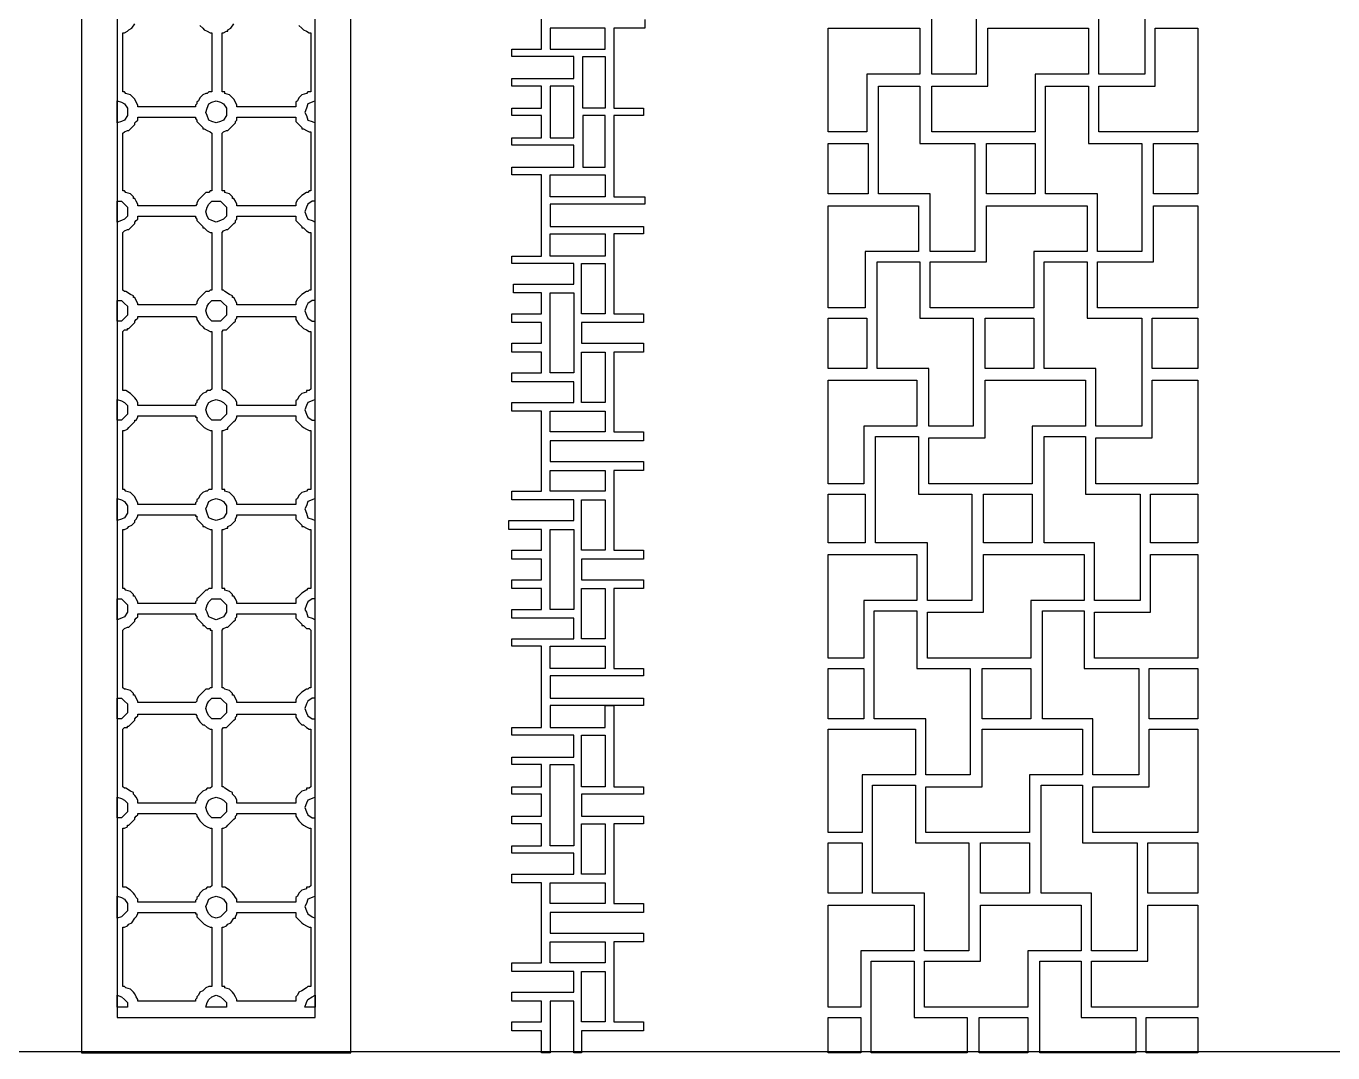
# Model space of a CAD drawing. Extents: x -66030 to 95157, y -13132 to 45879.
# Drawn here: x -1468 to 1984, y 31865 to 34578 of the extents above; entities that cross this region are included whole.
import ezdxf

# ---------------------------------------------------------------- set-up
doc = ezdxf.new("R2010")
doc.units = 0
doc.header["$LTSCALE"] = 100
doc.header["$MEASUREMENT"] = 0
doc.layers.add('3', color=11, linetype='CONTINUOUS')

msp = doc.modelspace()

# ---------------------------------------------------------------- linework, layer by layer
at = {"layer": '3', "color": 2}
msp.add_line((-66009.4, 31868.9), (90873, 31868.9), dxfattribs=at)
at = {"layer": '3'}
for points in [[(-1321.7, 31865), (-610.9, 31865), (-610.9, 36837.3), (-1321.7, 36837.3), (-1321.7, 31865)], [(-1228, 31958.8), (-704.6, 31958.8), (-704.6, 36743.6), (-1228, 36743.6), (-1228, 31958.8)], [(1041.4, 34732), (1041.4, 34450.8), (924.2, 34450.8), (924.2, 34599.2), (787.5, 34599.2), (787.5, 34884.3), (900.8, 34884.3), (900.8, 34732), (1041.4, 34732)], [(1486.6, 34732), (1486.6, 34450.8), (1365.6, 34450.8), (1365.6, 34599.2), (1228.9, 34599.2), (1228.9, 34884.3), (1342.1, 34884.3), (1342.1, 34732), (1486.6, 34732)], [(-83.5, 34571.9), (-83.5, 34517.2), (61, 34517.2), (61, 34571.9), (-83.5, 34571.9)], [(650.8, 34571.9), (892.9, 34571.9), (892.9, 34450.8), (752.3, 34450.8), (752.3, 34298.4), (650.8, 34298.4), (650.8, 34571.9)], [(1072.6, 34571.9), (1338.2, 34571.9), (1338.2, 34450.8), (1197.6, 34450.8), (1197.6, 34298.4), (924.2, 34298.4), (924.2, 34419.5), (1072.6, 34419.5), (1072.6, 34571.9)], [(1627.3, 34298.4), (1365.6, 34298.4), (1365.6, 34419.5), (1514, 34419.5), (1514, 34571.9), (1627.3, 34571.9), (1627.3, 34298.4)], [(61, 34360.9), (2.4, 34360.9), (2.4, 34497.6), (61, 34497.6), (61, 34360.9)], [(-21.1, 34282.8), (-21.1, 34419.5), (-83.5, 34419.5), (-83.5, 34282.8), (-21.1, 34282.8)], [(1037.5, 34267.2), (1037.5, 33982.1), (920.3, 33982.1), (920.3, 34134.4), (783.6, 34134.4), (783.6, 34419.5), (892.9, 34419.5), (892.9, 34267.2), (1037.5, 34267.2)], [(1478.8, 34267.2), (1478.8, 33982.1), (1361.7, 33982.1), (1361.7, 34134.4), (1224.9, 34134.4), (1224.9, 34419.5), (1338.2, 34419.5), (1338.2, 34267.2), (1478.8, 34267.2)], [(2.4, 34341.4), (2.4, 34275), (2.4, 34204.7), (61, 34204.7), (61, 34341.4), (2.4, 34341.4)], [(650.8, 34267.2), (756.2, 34267.2), (756.2, 34134.4), (650.8, 34134.4), (650.8, 34267.2)], [(1068.7, 34134.4), (1068.7, 34267.2), (1197.6, 34267.2), (1197.6, 34134.4), (1068.7, 34134.4)], [(1627.3, 34134.4), (1510.1, 34134.4), (1510.1, 34267.2), (1627.3, 34267.2), (1627.3, 34134.4)], [(-83.5, 34126.6), (-83.5, 34185.2), (61, 34185.2), (61, 34126.6), (-83.5, 34126.6)], [(650.8, 34103.1), (889, 34103.1), (889, 33982.1), (748.4, 33982.1), (748.4, 33833.6), (650.8, 33833.6), (650.8, 34103.1)], [(1068.7, 34103.1), (1334.3, 34103.1), (1334.3, 33982.1), (1193.7, 33982.1), (1193.7, 33833.6), (920.3, 33833.6), (920.3, 33954.7), (1068.7, 33954.7), (1068.7, 34103.1)], [(1627.3, 33833.6), (1361.7, 33833.6), (1361.7, 33954.7), (1510.1, 33954.7), (1510.1, 34103.1), (1627.3, 34103.1), (1627.3, 33833.6)], [(-83.5, 34028.9), (61, 34028.9), (61, 33970.3), (-83.5, 33970.3), (-83.5, 34028.9)], [(61, 33818), (-1.5, 33818), (-1.5, 33950.8), (61, 33950.8), (61, 33818)], [(1033.6, 33806.3), (1033.6, 33521.2), (916.4, 33521.2), (916.4, 33673.5), (779.7, 33673.5), (779.7, 33954.7), (892.9, 33954.7), (892.9, 33806.3), (1033.6, 33806.3)], [(1478.8, 33806.3), (1478.8, 33521.2), (1357.8, 33521.2), (1357.8, 33673.5), (1221, 33673.5), (1221, 33954.7), (1334.3, 33954.7), (1334.3, 33806.3), (1478.8, 33806.3)], [(-21.1, 33872.7), (-21.1, 33661.8), (-83.5, 33661.8), (-83.5, 33872.7), (-21.1, 33872.7)], [(650.8, 33806.3), (752.3, 33806.3), (752.3, 33673.5), (650.8, 33673.5), (650.8, 33806.3)], [(1064.8, 33673.5), (1064.8, 33806.3), (1193.7, 33806.3), (1193.7, 33673.5), (1064.8, 33673.5)], [(1627.3, 33673.5), (1506.2, 33673.5), (1506.2, 33806.3), (1627.3, 33806.3), (1627.3, 33673.5)], [(-1.5, 33716.5), (61, 33716.5), (61, 33583.6), (-1.5, 33583.6), (-1.5, 33716.5)], [(650.8, 33642.2), (885.1, 33642.2), (885.1, 33521.2), (744.5, 33521.2), (744.5, 33368.8), (650.8, 33368.8), (650.8, 33642.2)], [(1064.8, 33642.2), (1330.4, 33642.2), (1330.4, 33521.2), (1189.8, 33521.2), (1189.8, 33368.8), (916.4, 33368.8), (916.4, 33489.9), (1064.8, 33489.9), (1064.8, 33642.2)], [(1627.3, 33368.8), (1357.8, 33368.8), (1357.8, 33489.9), (1506.2, 33489.9), (1506.2, 33642.2), (1627.3, 33642.2), (1627.3, 33368.8)], [(61, 33505.5), (-83.5, 33505.5), (-83.5, 33560.2), (61, 33560.2), (61, 33505.5)], [(1029.7, 33341.5), (1029.7, 33060.2), (912.5, 33060.2), (912.5, 33212.6), (775.8, 33212.6), (775.8, 33493.8), (889, 33493.8), (889, 33341.5), (1029.7, 33341.5)], [(1474.9, 33341.5), (1474.9, 33060.2), (1353.8, 33060.2), (1353.8, 33212.6), (1221, 33212.6), (1221, 33493.8), (1330.4, 33493.8), (1330.4, 33341.5), (1474.9, 33341.5)], [(61, 33404), (61, 33349.3), (-83.5, 33349.3), (-83.5, 33404), (61, 33404)], [(61, 33193.1), (-1.5, 33193.1), (-1.5, 33325.9), (61, 33325.9), (61, 33193.1)], [(650.8, 33341.5), (748.4, 33341.5), (748.4, 33212.6), (650.8, 33212.6), (650.8, 33341.5)], [(1060.9, 33212.6), (1060.9, 33341.5), (1189.8, 33341.5), (1189.8, 33212.6), (1060.9, 33212.6)], [(1627.3, 33212.6), (1502.3, 33212.6), (1502.3, 33341.5), (1627.3, 33341.5), (1627.3, 33212.6)], [(-21.1, 33247.7), (-21.1, 33036.8), (-83.5, 33036.8), (-83.5, 33247.7), (-21.1, 33247.7)], [(650.8, 33181.3), (885.1, 33181.3), (885.1, 33060.2), (744.5, 33060.2), (744.5, 32907.9), (650.8, 32907.9), (650.8, 33181.3)], [(1060.9, 33181.3), (1326.5, 33181.3), (1326.5, 33060.2), (1185.9, 33060.2), (1185.9, 32907.9), (912.5, 32907.9), (912.5, 33029), (1060.9, 33029), (1060.9, 33181.3)], [(1627.3, 32907.9), (1353.8, 32907.9), (1353.8, 33029), (1502.3, 33029), (1502.3, 33181.3), (1627.3, 33181.3), (1627.3, 32907.9)], [(61, 33091.5), (61, 32958.7), (-1.5, 32958.7), (-1.5, 33091.5), (61, 33091.5)], [(1025.7, 32880.6), (1025.7, 32599.3), (908.6, 32599.3), (908.6, 32747.8), (771.9, 32747.8), (771.9, 33032.9), (885.1, 33032.9), (885.1, 32880.6), (1025.7, 32880.6)], [(1471, 32880.6), (1471, 32599.3), (1349.9, 32599.3), (1349.9, 32747.8), (1217.1, 32747.8), (1217.1, 33032.9), (1326.5, 33032.9), (1326.5, 32880.6), (1471, 32880.6)], [(61, 32880.6), (-83.5, 32880.6), (-83.5, 32939.2), (61, 32939.2), (61, 32880.6)], [(650.8, 32880.6), (744.5, 32880.6), (744.5, 32747.8), (650.8, 32747.8), (650.8, 32880.6)], [(1057, 32747.8), (1057, 32880.6), (1185.9, 32880.6), (1185.9, 32747.8), (1057, 32747.8)], [(1627.3, 32747.8), (1498.4, 32747.8), (1498.4, 32880.6), (1627.3, 32880.6), (1627.3, 32747.8)], [(-1.5, 32568.1), (-1.5, 32704.8), (61, 32704.8), (61, 32568.1), (-1.5, 32568.1)], [(650.8, 32720.4), (881.2, 32720.4), (881.2, 32599.3), (740.6, 32599.3), (740.6, 32447), (650.8, 32447), (650.8, 32720.4)], [(1057, 32720.4), (1322.6, 32720.4), (1322.6, 32599.3), (1182, 32599.3), (1182, 32447), (908.6, 32447), (908.6, 32568.1), (1057, 32568.1), (1057, 32720.4)], [(1627.3, 32447), (1349.9, 32447), (1349.9, 32568.1), (1498.4, 32568.1), (1498.4, 32720.4), (1627.3, 32720.4), (1627.3, 32447)], [(-21.1, 32626.7), (-21.1, 32411.9), (-83.5, 32411.9), (-83.5, 32626.7), (-21.1, 32626.7)], [(1021.8, 32419.7), (1021.8, 32134.5), (904.7, 32134.5), (904.7, 32286.9), (768, 32286.9), (768, 32572), (881.2, 32572), (881.2, 32419.7), (1021.8, 32419.7)], [(1467.1, 32419.7), (1467.1, 32134.5), (1346, 32134.5), (1346, 32286.9), (1213.2, 32286.9), (1213.2, 32572), (1322.6, 32572), (1322.6, 32419.7), (1467.1, 32419.7)], [(61, 32470.4), (61, 32337.6), (-1.5, 32337.6), (-1.5, 32470.4), (61, 32470.4)], [(650.8, 32419.7), (740.6, 32419.7), (740.6, 32286.9), (650.8, 32286.9), (650.8, 32419.7)], [(1053.1, 32286.9), (1053.1, 32419.7), (1182, 32419.7), (1182, 32286.9), (1053.1, 32286.9)], [(1627.3, 32286.9), (1494.5, 32286.9), (1494.5, 32419.7), (1627.3, 32419.7), (1627.3, 32286.9)], [(61, 32259.5), (-83.5, 32259.5), (-83.5, 32314.2), (61, 32314.2), (61, 32259.5)], [(650.8, 32255.6), (877.3, 32255.6), (877.3, 32134.5), (736.7, 32134.5), (736.7, 31986.1), (650.8, 31986.1), (650.8, 32255.6)], [(1053.1, 32255.6), (1318.7, 32255.6), (1318.7, 32134.5), (1178.1, 32134.5), (1178.1, 31986.1), (904.7, 31986.1), (904.7, 32107.2), (1053.1, 32107.2), (1053.1, 32255.6)], [(1627.3, 31986.1), (1346, 31986.1), (1346, 32107.2), (1494.5, 32107.2), (1494.5, 32255.6), (1627.3, 32255.6), (1627.3, 31986.1)], [(-83.5, 32158), (61, 32158), (61, 32103.3), (-83.5, 32103.3), (-83.5, 32158)], [(764, 31865), (764, 32107.2), (877.3, 32107.2), (877.3, 31958.8), (1017.9, 31958.8), (1017.9, 31865), (764, 31865)], [(1209.3, 31865), (1209.3, 32107.2), (1318.7, 32107.2), (1318.7, 31958.8), (1463.2, 31958.8), (1463.2, 31865), (1209.3, 31865)], [(-1.5, 31947), (-1.5, 32079.9), (61, 32079.9), (61, 31947), (-1.5, 31947)], [(650.8, 31958.8), (736.7, 31958.8), (736.7, 31865), (650.8, 31865), (650.8, 31958.8)], [(1049.2, 31865), (1049.2, 31958.8), (1178.1, 31958.8), (1178.1, 31865), (1049.2, 31865)], [(1490.6, 31865), (1490.6, 31958.8), (1627.3, 31958.8), (1627.3, 31865), (1490.6, 31865)]]:
    msp.add_lwpolyline(points, close=True, dxfattribs=at)
for points in [[(166.4, 34595.3), (166.4, 34571.9), (84.4, 34571.9), (84.4, 34360.9), (162.5, 34360.9), (162.5, 34341.4), (84.4, 34341.4), (84.4, 34341.4), (84.4, 34126.6), (166.4, 34126.6), (166.4, 34107), (-83.5, 34107), (-83.5, 34048.5), (162.5, 34048.5), (162.5, 34028.9), (84.4, 34028.9), (84.4, 33818), (162.5, 33818), (162.5, 33794.6), (-1.5, 33794.6), (-1.5, 33739.9), (162.5, 33739.9), (162.5, 33716.5), (84.4, 33716.5), (84.4, 33505.5), (162.5, 33505.5), (162.5, 33482.1), (-83.5, 33482.1), (-83.5, 33427.4), (162.5, 33427.4), (162.5, 33404), (84.4, 33404), (84.4, 33193.1), (162.5, 33193.1), (162.5, 33169.6), (-1.5, 33169.6), (-1.5, 33114.9), (162.5, 33114.9), (162.5, 33091.5), (84.4, 33091.5), (84.4, 32880.6), (162.5, 32880.6), (162.5, 32861), (-83.5, 32861), (-83.5, 32802.5), (162.5, 32802.5), (162.5, 32782.9), (-83.5, 32782.9), (-83.5, 32724.3), (61, 32724.3), (61, 32782.9), (84.4, 32782.9), (84.4, 32568.1), (162.5, 32568.1), (162.5, 32548.6), (-1.5, 32548.6), (-1.5, 32490), (162.5, 32490), (162.5, 32470.4), (84.4, 32470.4), (84.4, 32259.5), (162.5, 32259.5), (162.5, 32236.1), (-83.5, 32236.1), (-83.5, 32181.4), (162.5, 32181.4), (162.5, 32158), (84.4, 32158), (84.4, 31947), (162.5, 31947), (162.5, 31923.6), (-1.5, 31923.6), (-1.5, 31865), (-21.1, 31865), (-21.1, 32001.7), (-83.5, 32001.7), (-83.5, 31865), (-107, 31865), (-107, 31923.6), (-185.1, 31923.6), (-185.1, 31947), (-107, 31947), (-107, 32001.7), (-185.1, 32001.7), (-185.1, 32025.2), (-21.1, 32025.2), (-21.1, 32079.9), (-185.1, 32079.9), (-185.1, 32103.3), (-107, 32103.3), (-107, 32314.2), (-185.1, 32314.2), (-185.1, 32337.6), (-21.1, 32337.6), (-21.1, 32392.3), (-185.1, 32392.3), (-185.1, 32411.9), (-107, 32411.9), (-107, 32470.4), (-185.1, 32470.4), (-185.1, 32490), (-107, 32490), (-107, 32548.6), (-185.1, 32548.6), (-185.1, 32568.1), (-107, 32568.1), (-107, 32626.7), (-185.1, 32626.7), (-185.1, 32646.2), (-21.1, 32646.2), (-21.1, 32704.8), (-185.1, 32704.8), (-185.1, 32724.3), (-107, 32724.3), (-107, 32939.2), (-185.1, 32939.2), (-185.1, 32958.7), (-21.1, 32958.7), (-21.1, 33013.4), (-185.1, 33013.4), (-185.1, 33036.8), (-107, 33036.8), (-107, 33091.5), (-185.1, 33091.5), (-185.1, 33114.9), (-107, 33114.9), (-107, 33169.6), (-185.1, 33169.6), (-185.1, 33193.1), (-107, 33193.1), (-107, 33247.7), (-192.9, 33247.7), (-192.9, 33271.2), (-21.1, 33271.2), (-21.1, 33325.9), (-185.1, 33325.9), (-185.1, 33349.3), (-107, 33349.3), (-107, 33560.2), (-185.1, 33560.2), (-185.1, 33583.6), (-21.1, 33583.6), (-21.1, 33638.3), (-185.1, 33638.3), (-185.1, 33661.8), (-107, 33661.8), (-107, 33716.5), (-185.1, 33716.5), (-185.1, 33739.9), (-107, 33739.9), (-107, 33794.6), (-185.1, 33794.6), (-185.1, 33818), (-107, 33818), (-107, 33872.7), (-181.2, 33872.7), (-181.2, 33896.1), (-21.1, 33896.1), (-21.1, 33950.8), (-185.1, 33950.8), (-185.1, 33970.3), (-107, 33970.3), (-107, 34185.2), (-185.1, 34185.2), (-185.1, 34204.7), (-21.1, 34204.7), (-21.1, 34263.3), (-185.1, 34263.3), (-185.1, 34282.8), (-107, 34282.8), (-107, 34341.4), (-185.1, 34341.4), (-185.1, 34360.9), (-107, 34360.9), (-107, 34419.5), (-185.1, 34419.5), (-185.1, 34439.1), (-21.1, 34439.1), (-21.1, 34497.6), (-185.1, 34497.6), (-185.1, 34517.2), (-107, 34517.2), (-107, 34728.1)], [(-1212.4, 34560.1), (-1208.5, 34560.1), (-1200.7, 34564), (-1200.7, 34564), (-1196.8, 34568), (-1188.9, 34571.9), (-1181.1, 34583.6)], [(-1009.3, 34579.7), (-1001.5, 34571.9), (-1001.5, 34571.9), (-997.5, 34568), (-989.7, 34564), (-981.9, 34560.1), (-981.9, 34560.1), (-978, 34560.1), (-978, 34521.1), (-978, 34482), (-978, 34443), (-978, 34403.9), (-981.9, 34403.9), (-985.8, 34403.9), (-989.7, 34400), (-993.6, 34400), (-1001.5, 34396.1), (-1009.3, 34388.3), (-1013.2, 34380.5), (-1017.1, 34376.6), (-1017.1, 34372.7), (-1021, 34368.7), (-1021, 34364.8), (-1021, 34364.8), (-1060, 34364.8), (-1095.2, 34364.8), (-1134.3, 34364.8), (-1173.3, 34364.8), (-1173.3, 34368.7), (-1173.3, 34368.7), (-1177.2, 34376.6), (-1181.1, 34384.4), (-1185, 34388.3), (-1185, 34388.3), (-1192.8, 34396.1), (-1204.6, 34400), (-1208.5, 34403.9), (-1212.4, 34403.9), (-1212.4, 34403.9), (-1212.4, 34403.9), (-1212.4, 34443), (-1212.4, 34482), (-1212.4, 34521.1), (-1212.4, 34560.1)], [(-716.3, 34403.9), (-720.2, 34403.9), (-724.1, 34403.9), (-728, 34400), (-728, 34400), (-739.8, 34396.1), (-747.6, 34388.3), (-751.5, 34380.5), (-755.4, 34376.6), (-755.4, 34372.7), (-755.4, 34368.7), (-755.4, 34364.8), (-755.4, 34364.8), (-794.4, 34364.8), (-833.5, 34364.8), (-872.6, 34364.8), (-911.6, 34364.8), (-911.6, 34368.7), (-911.6, 34368.7), (-915.5, 34376.6), (-919.4, 34384.4), (-923.3, 34388.3), (-923.3, 34388.3), (-931.1, 34396.1), (-942.9, 34400), (-942.9, 34403.9), (-946.8, 34403.9), (-950.7, 34403.9), (-950.7, 34403.9), (-950.7, 34443), (-950.7, 34482), (-950.7, 34521.1), (-950.7, 34560.1), (-946.8, 34560.1), (-939, 34564), (-935.1, 34564), (-935.1, 34568), (-927.2, 34571.9), (-919.4, 34583.6)], [(-747.6, 34579.7), (-739.8, 34571.9), (-739.8, 34571.9), (-735.8, 34568), (-728, 34564), (-720.2, 34560.1), (-716.3, 34560.1), (-716.3, 34560.1), (-716.3, 34521.1), (-716.3, 34482), (-716.3, 34443), (-716.3, 34403.9)], [(-1228, 34349.2), (-1228, 34364.8), (-1228, 34380.5), (-1228, 34380.5), (-1228, 34380.5), (-1216.3, 34376.6), (-1208.5, 34372.7), (-1200.7, 34360.9), (-1200.7, 34349.2), (-1200.7, 34341.4), (-1208.5, 34329.7), (-1216.3, 34325.8), (-1228, 34321.9), (-1228, 34321.9), (-1228, 34321.9), (-1228, 34337.5), (-1228, 34349.2)], [(-966.3, 34380.5), (-954.6, 34376.6), (-946.8, 34372.7), (-939, 34360.9), (-939, 34349.2), (-939, 34341.4), (-946.8, 34329.7), (-954.6, 34325.8), (-966.3, 34321.9), (-978, 34325.8), (-985.8, 34329.7), (-989.7, 34341.4), (-993.6, 34349.2), (-989.7, 34360.9), (-985.8, 34372.7), (-978, 34376.6), (-966.3, 34380.5)], [(-704.6, 34349.2), (-704.6, 34364.8), (-704.6, 34380.5), (-704.6, 34380.5), (-704.6, 34380.5), (-712.4, 34376.6), (-724.1, 34372.7), (-728, 34360.9), (-731.9, 34349.2), (-728, 34341.4), (-724.1, 34329.7), (-712.4, 34325.8), (-704.6, 34321.9), (-704.6, 34321.9), (-704.6, 34321.9), (-704.6, 34337.5), (-704.6, 34349.2)], [(-1212.4, 34294.5), (-1208.5, 34298.4), (-1200.7, 34302.3), (-1200.7, 34302.3), (-1196.8, 34302.3), (-1188.9, 34310.2), (-1181.1, 34318), (-1181.1, 34321.9), (-1177.2, 34325.8), (-1173.3, 34329.7), (-1173.3, 34337.5), (-1134.3, 34337.5), (-1095.2, 34337.5), (-1060, 34337.5), (-1021, 34337.5), (-1021, 34333.6), (-1017.1, 34329.7), (-1017.1, 34329.7), (-1017.1, 34325.8), (-1009.3, 34318), (-1001.5, 34310.2), (-1001.5, 34306.3), (-997.5, 34306.3), (-989.7, 34302.3), (-981.9, 34298.4), (-981.9, 34298.4), (-978, 34294.5), (-978, 34259.4), (-978, 34220.3), (-978, 34181.3), (-978, 34142.2), (-981.9, 34142.2), (-985.8, 34138.3), (-989.7, 34138.3), (-993.6, 34138.3), (-1001.5, 34130.5), (-1009.3, 34122.7), (-1013.2, 34118.8), (-1017.1, 34111), (-1017.1, 34107), (-1021, 34103.1), (-1021, 34103.1), (-1021, 34103.1), (-1060, 34103.1), (-1095.2, 34103.1), (-1134.3, 34103.1), (-1173.3, 34103.1), (-1173.3, 34103.1), (-1173.3, 34107), (-1177.2, 34114.9), (-1181.1, 34122.7), (-1185, 34122.7), (-1185, 34126.6), (-1192.8, 34134.4), (-1204.6, 34138.3), (-1208.5, 34142.2), (-1212.4, 34142.2), (-1212.4, 34142.2), (-1212.4, 34142.2), (-1212.4, 34181.3), (-1212.4, 34220.3), (-1212.4, 34259.4), (-1212.4, 34294.5)], [(-716.3, 34142.2), (-720.2, 34142.2), (-724.1, 34138.3), (-728, 34138.3), (-728, 34138.3), (-739.8, 34130.5), (-747.6, 34122.7), (-751.5, 34118.8), (-755.4, 34111), (-755.4, 34107), (-755.4, 34103.1), (-755.4, 34103.1), (-755.4, 34103.1), (-794.4, 34103.1), (-833.5, 34103.1), (-872.6, 34103.1), (-911.6, 34103.1), (-911.6, 34103.1), (-911.6, 34107), (-915.5, 34114.9), (-919.4, 34122.7), (-923.3, 34122.7), (-923.3, 34126.6), (-931.1, 34134.4), (-942.9, 34138.3), (-942.9, 34142.2), (-946.8, 34142.2), (-950.7, 34142.2), (-950.7, 34142.2), (-950.7, 34181.3), (-950.7, 34220.3), (-950.7, 34259.4), (-950.7, 34294.5), (-946.8, 34298.4), (-939, 34302.3), (-935.1, 34302.3), (-935.1, 34302.3), (-927.2, 34310.2), (-919.4, 34318), (-915.5, 34321.9), (-915.5, 34325.8), (-911.6, 34329.7), (-911.6, 34337.5), (-872.6, 34337.5), (-833.5, 34337.5), (-794.4, 34337.5), (-755.4, 34337.5), (-755.4, 34333.6), (-755.4, 34329.7), (-755.4, 34329.7), (-755.4, 34325.8), (-747.6, 34318), (-739.8, 34310.2), (-739.8, 34306.3), (-735.8, 34306.3), (-728, 34302.3), (-720.2, 34298.4), (-716.3, 34298.4), (-716.3, 34294.5), (-716.3, 34259.4), (-716.3, 34220.3), (-716.3, 34181.3), (-716.3, 34142.2)], [(-1228, 34087.5), (-1228, 34103.1), (-1228, 34114.9), (-1228, 34114.9), (-1228, 34114.9), (-1216.3, 34114.9), (-1208.5, 34107), (-1200.7, 34099.2), (-1200.7, 34087.5), (-1200.7, 34075.8), (-1208.5, 34068), (-1216.3, 34064.1), (-1228, 34060.2), (-1228, 34060.2), (-1228, 34060.2), (-1228, 34075.8), (-1228, 34087.5)], [(-966.3, 34114.9), (-954.6, 34114.9), (-946.8, 34107), (-939, 34099.2), (-939, 34087.5), (-939, 34075.8), (-946.8, 34068), (-954.6, 34064.1), (-966.3, 34060.2), (-978, 34064.1), (-985.8, 34068), (-989.7, 34075.8), (-993.6, 34087.5), (-989.7, 34099.2), (-985.8, 34107), (-978, 34114.9), (-966.3, 34114.9)], [(-704.6, 34087.5), (-704.6, 34103.1), (-704.6, 34114.9), (-704.6, 34114.9), (-704.6, 34114.9), (-712.4, 34114.9), (-724.1, 34107), (-728, 34099.2), (-731.9, 34087.5), (-728, 34075.8), (-724.1, 34068), (-712.4, 34064.1), (-704.6, 34060.2), (-704.6, 34060.2), (-704.6, 34060.2), (-704.6, 34075.8), (-704.6, 34087.5)], [(-1212.4, 34032.8), (-1208.5, 34036.7), (-1200.7, 34040.6), (-1200.7, 34040.6), (-1196.8, 34040.6), (-1188.9, 34048.5), (-1181.1, 34056.3), (-1181.1, 34060.2), (-1177.2, 34064.1), (-1173.3, 34068), (-1173.3, 34075.8), (-1134.3, 34075.8), (-1095.2, 34075.8), (-1060, 34075.8), (-1021, 34075.8), (-1021, 34071.9), (-1017.1, 34068), (-1017.1, 34068), (-1017.1, 34064.1), (-1009.3, 34056.3), (-1001.5, 34048.5), (-1001.5, 34044.6), (-997.5, 34044.6), (-989.7, 34036.7), (-981.9, 34032.8), (-981.9, 34032.8), (-978, 34032.8), (-978, 33993.8), (-978, 33958.6), (-978, 33919.6), (-978, 33880.5), (-981.9, 33880.5), (-985.8, 33876.6), (-989.7, 33876.6), (-993.6, 33876.6), (-1001.5, 33868.8), (-1009.3, 33861), (-1013.2, 33857.1), (-1017.1, 33849.3), (-1017.1, 33845.3), (-1021, 33841.4), (-1021, 33841.4), (-1021, 33841.4), (-1060, 33841.4), (-1095.2, 33841.4), (-1134.3, 33841.4), (-1173.3, 33841.4), (-1173.3, 33841.4), (-1173.3, 33845.3), (-1177.2, 33853.2), (-1181.1, 33861), (-1185, 33861), (-1185, 33864.9), (-1192.8, 33868.8), (-1204.6, 33876.6), (-1208.5, 33876.6), (-1212.4, 33880.5), (-1212.4, 33880.5), (-1212.4, 33880.5), (-1212.4, 33919.6), (-1212.4, 33958.6), (-1212.4, 33993.8), (-1212.4, 34032.8)], [(-716.3, 33880.5), (-720.2, 33880.5), (-724.1, 33876.6), (-728, 33876.6), (-728, 33876.6), (-739.8, 33868.8), (-747.6, 33861), (-751.5, 33857.1), (-755.4, 33849.3), (-755.4, 33845.3), (-755.4, 33841.4), (-755.4, 33841.4), (-755.4, 33841.4), (-794.4, 33841.4), (-833.5, 33841.4), (-872.6, 33841.4), (-911.6, 33841.4), (-911.6, 33841.4), (-911.6, 33845.3), (-915.5, 33853.2), (-919.4, 33861), (-923.3, 33861), (-923.3, 33864.9), (-931.1, 33868.8), (-942.9, 33876.6), (-942.9, 33876.6), (-946.8, 33880.5), (-950.7, 33880.5), (-950.7, 33880.5), (-950.7, 33919.6), (-950.7, 33958.6), (-950.7, 33993.8), (-950.7, 34032.8), (-946.8, 34036.7), (-939, 34040.6), (-935.1, 34040.6), (-935.1, 34040.6), (-927.2, 34048.5), (-919.4, 34056.3), (-915.5, 34060.2), (-915.5, 34064.1), (-911.6, 34068), (-911.6, 34075.8), (-872.6, 34075.8), (-833.5, 34075.8), (-794.4, 34075.8), (-755.4, 34075.8), (-755.4, 34071.9), (-755.4, 34068), (-755.4, 34068), (-755.4, 34064.1), (-747.6, 34056.3), (-739.8, 34048.5), (-739.8, 34044.6), (-735.8, 34044.6), (-728, 34036.7), (-720.2, 34032.8), (-716.3, 34032.8), (-716.3, 34032.8), (-716.3, 33993.8), (-716.3, 33958.6), (-716.3, 33919.6), (-716.3, 33880.5)], [(-1228, 33825.8), (-1228, 33841.4), (-1228, 33853.2), (-1228, 33853.2), (-1228, 33853.2), (-1216.3, 33853.2), (-1208.5, 33845.3), (-1200.7, 33837.5), (-1200.7, 33825.8), (-1200.7, 33814.1), (-1208.5, 33806.3), (-1216.3, 33798.5), (-1228, 33798.5), (-1228, 33798.5), (-1228, 33798.5), (-1228, 33810.2), (-1228, 33825.8)], [(-966.3, 33853.2), (-954.6, 33853.2), (-946.8, 33845.3), (-939, 33837.5), (-939, 33825.8), (-939, 33814.1), (-946.8, 33806.3), (-954.6, 33798.5), (-966.3, 33798.5), (-978, 33798.5), (-985.8, 33806.3), (-989.7, 33814.1), (-993.6, 33825.8), (-989.7, 33837.5), (-985.8, 33845.3), (-978, 33853.2), (-966.3, 33853.2)], [(-704.6, 33825.8), (-704.6, 33841.4), (-704.6, 33853.2), (-704.6, 33853.2), (-704.6, 33853.2), (-712.4, 33853.2), (-724.1, 33845.3), (-728, 33837.5), (-731.9, 33825.8), (-728, 33814.1), (-724.1, 33806.3), (-712.4, 33798.5), (-704.6, 33798.5), (-704.6, 33798.5), (-704.6, 33798.5), (-704.6, 33810.2), (-704.6, 33825.8)], [(-1212.4, 33771.1), (-1208.5, 33775), (-1200.7, 33775), (-1200.7, 33778.9), (-1196.8, 33778.9), (-1188.9, 33786.8), (-1181.1, 33794.6), (-1181.1, 33798.5), (-1177.2, 33802.4), (-1173.3, 33806.3), (-1173.3, 33810.2), (-1134.3, 33810.2), (-1095.2, 33810.2), (-1060, 33810.2), (-1021, 33810.2), (-1021, 33810.2), (-1017.1, 33806.3), (-1017.1, 33802.4), (-1017.1, 33802.4), (-1009.3, 33790.7), (-1001.5, 33782.9), (-1001.5, 33782.9), (-997.5, 33778.9), (-989.7, 33775), (-981.9, 33771.1), (-981.9, 33771.1), (-978, 33771.1), (-978, 33732.1), (-978, 33693), (-978, 33657.9), (-978, 33618.8), (-981.9, 33614.9), (-985.8, 33614.9), (-989.7, 33614.9), (-993.6, 33611), (-1001.5, 33607.1), (-1009.3, 33599.3), (-1013.2, 33591.5), (-1017.1, 33587.6), (-1017.1, 33583.6), (-1021, 33579.7), (-1021, 33579.7), (-1021, 33575.8), (-1060, 33575.8), (-1095.2, 33575.8), (-1134.3, 33575.8), (-1173.3, 33575.8), (-1173.3, 33579.7), (-1173.3, 33583.6), (-1177.2, 33591.5), (-1181.1, 33595.4), (-1185, 33599.3), (-1185, 33599.3), (-1192.8, 33607.1), (-1204.6, 33614.9), (-1208.5, 33614.9), (-1212.4, 33614.9), (-1212.4, 33618.8), (-1212.4, 33618.8), (-1212.4, 33657.9), (-1212.4, 33693), (-1212.4, 33732.1), (-1212.4, 33771.1)], [(-716.3, 33618.8), (-720.2, 33614.9), (-724.1, 33614.9), (-728, 33614.9), (-728, 33611), (-739.8, 33607.1), (-747.6, 33599.3), (-751.5, 33591.5), (-755.4, 33587.6), (-755.4, 33583.6), (-755.4, 33579.7), (-755.4, 33579.7), (-755.4, 33575.8), (-794.4, 33575.8), (-833.5, 33575.8), (-872.6, 33575.8), (-911.6, 33575.8), (-911.6, 33579.7), (-911.6, 33583.6), (-915.5, 33591.5), (-919.4, 33595.4), (-923.3, 33599.3), (-923.3, 33599.3), (-931.1, 33607.1), (-942.9, 33614.9), (-942.9, 33614.9), (-946.8, 33614.9), (-950.7, 33618.8), (-950.7, 33618.8), (-950.7, 33657.9), (-950.7, 33693), (-950.7, 33732.1), (-950.7, 33771.1), (-946.8, 33775), (-939, 33775), (-935.1, 33778.9), (-935.1, 33778.9), (-927.2, 33786.8), (-919.4, 33794.6), (-915.5, 33798.5), (-915.5, 33802.4), (-911.6, 33806.3), (-911.6, 33810.2), (-872.6, 33810.2), (-833.5, 33810.2), (-794.4, 33810.2), (-755.4, 33810.2), (-755.4, 33810.2), (-755.4, 33806.3), (-755.4, 33802.4), (-755.4, 33802.4), (-747.6, 33790.7), (-739.8, 33782.9), (-739.8, 33782.9), (-735.8, 33778.9), (-728, 33775), (-720.2, 33771.1), (-716.3, 33771.1), (-716.3, 33771.1), (-716.3, 33732.1), (-716.3, 33693), (-716.3, 33657.9), (-716.3, 33618.8)], [(-1228, 33564.1), (-1228, 33575.8), (-1228, 33591.5), (-1228, 33591.5), (-1228, 33591.5), (-1216.3, 33587.6), (-1208.5, 33583.6), (-1200.7, 33575.8), (-1200.7, 33564.1), (-1200.7, 33552.4), (-1208.5, 33544.6), (-1216.3, 33536.8), (-1228, 33536.8), (-1228, 33536.8), (-1228, 33536.8), (-1228, 33548.5), (-1228, 33564.1)], [(-966.3, 33591.5), (-954.6, 33587.6), (-946.8, 33583.6), (-939, 33575.8), (-939, 33564.1), (-939, 33552.4), (-946.8, 33544.6), (-954.6, 33536.8), (-966.3, 33536.8), (-978, 33536.8), (-985.8, 33544.6), (-989.7, 33552.4), (-993.6, 33564.1), (-989.7, 33575.8), (-985.8, 33583.6), (-978, 33587.6), (-966.3, 33591.5)], [(-704.6, 33564.1), (-704.6, 33575.8), (-704.6, 33591.5), (-704.6, 33591.5), (-704.6, 33591.5), (-712.4, 33587.6), (-724.1, 33583.6), (-728, 33575.8), (-731.9, 33564.1), (-728, 33552.4), (-724.1, 33544.6), (-712.4, 33536.8), (-704.6, 33536.8), (-704.6, 33536.8), (-704.6, 33536.8), (-704.6, 33548.5), (-704.6, 33564.1)], [(-1212.4, 33509.4), (-1208.5, 33509.4), (-1200.7, 33513.3), (-1200.7, 33513.3), (-1196.8, 33517.2), (-1188.9, 33525.1), (-1181.1, 33532.9), (-1181.1, 33536.8), (-1177.2, 33536.8), (-1173.3, 33544.6), (-1173.3, 33548.5), (-1134.3, 33548.5), (-1095.2, 33548.5), (-1060, 33548.5), (-1021, 33548.5), (-1021, 33544.6), (-1017.1, 33544.6), (-1017.1, 33540.7), (-1017.1, 33536.8), (-1009.3, 33529), (-1001.5, 33521.2), (-1001.5, 33521.2), (-997.5, 33517.2), (-989.7, 33513.3), (-981.9, 33509.4), (-981.9, 33509.4), (-978, 33509.4), (-978, 33470.4), (-978, 33431.3), (-978, 33392.3), (-978, 33353.2), (-981.9, 33353.2), (-985.8, 33353.2), (-989.7, 33349.3), (-993.6, 33349.3), (-1001.5, 33345.4), (-1009.3, 33337.6), (-1013.2, 33329.8), (-1017.1, 33325.9), (-1017.1, 33321.9), (-1021, 33318), (-1021, 33314.1), (-1021, 33314.1), (-1060, 33314.1), (-1095.2, 33314.1), (-1134.3, 33314.1), (-1173.3, 33314.1), (-1173.3, 33318), (-1173.3, 33318), (-1177.2, 33325.9), (-1181.1, 33333.7), (-1185, 33337.6), (-1185, 33337.6), (-1192.8, 33345.4), (-1204.6, 33349.3), (-1208.5, 33353.2), (-1212.4, 33353.2), (-1212.4, 33353.2), (-1212.4, 33353.2), (-1212.4, 33392.3), (-1212.4, 33431.3), (-1212.4, 33470.4), (-1212.4, 33509.4)], [(-716.3, 33353.2), (-720.2, 33353.2), (-724.1, 33353.2), (-728, 33349.3), (-728, 33349.3), (-739.8, 33345.4), (-747.6, 33337.6), (-751.5, 33329.8), (-755.4, 33325.9), (-755.4, 33321.9), (-755.4, 33318), (-755.4, 33314.1), (-755.4, 33314.1), (-794.4, 33314.1), (-833.5, 33314.1), (-872.6, 33314.1), (-911.6, 33314.1), (-911.6, 33318), (-911.6, 33318), (-915.5, 33325.9), (-919.4, 33333.7), (-923.3, 33337.6), (-923.3, 33337.6), (-931.1, 33345.4), (-942.9, 33349.3), (-942.9, 33353.2), (-946.8, 33353.2), (-950.7, 33353.2), (-950.7, 33353.2), (-950.7, 33392.3), (-950.7, 33431.3), (-950.7, 33470.4), (-950.7, 33509.4), (-946.8, 33509.4), (-939, 33513.3), (-935.1, 33513.3), (-935.1, 33517.2), (-927.2, 33525.1), (-919.4, 33532.9), (-915.5, 33536.8), (-915.5, 33536.8), (-911.6, 33544.6), (-911.6, 33548.5), (-872.6, 33548.5), (-833.5, 33548.5), (-794.4, 33548.5), (-755.4, 33548.5), (-755.4, 33544.6), (-755.4, 33544.6), (-755.4, 33540.7), (-755.4, 33536.8), (-747.6, 33529), (-739.8, 33521.2), (-739.8, 33521.2), (-735.8, 33517.2), (-728, 33513.3), (-720.2, 33509.4), (-716.3, 33509.4), (-716.3, 33509.4), (-716.3, 33470.4), (-716.3, 33431.3), (-716.3, 33392.3), (-716.3, 33353.2)], [(-1228, 33302.4), (-1228, 33314.1), (-1228, 33329.8), (-1228, 33329.8), (-1228, 33329.8), (-1216.3, 33325.9), (-1208.5, 33321.9), (-1200.7, 33310.2), (-1200.7, 33302.4), (-1200.7, 33290.7), (-1208.5, 33279), (-1216.3, 33275.1), (-1228, 33271.2), (-1228, 33271.2), (-1228, 33271.2), (-1228, 33286.8), (-1228, 33302.4)], [(-966.3, 33329.8), (-954.6, 33325.9), (-946.8, 33321.9), (-939, 33310.2), (-939, 33302.4), (-939, 33290.7), (-946.8, 33279), (-954.6, 33275.1), (-966.3, 33271.2), (-978, 33275.1), (-985.8, 33279), (-989.7, 33290.7), (-993.6, 33302.4), (-989.7, 33310.2), (-985.8, 33321.9), (-978, 33325.9), (-966.3, 33329.8)], [(-704.6, 33302.4), (-704.6, 33314.1), (-704.6, 33329.8), (-704.6, 33329.8), (-704.6, 33329.8), (-712.4, 33325.9), (-724.1, 33321.9), (-728, 33310.2), (-731.9, 33302.4), (-728, 33290.7), (-724.1, 33279), (-712.4, 33275.1), (-704.6, 33271.2), (-704.6, 33271.2), (-704.6, 33271.2), (-704.6, 33286.8), (-704.6, 33302.4)], [(-1212.4, 33247.7), (-1208.5, 33247.7), (-1200.7, 33251.6), (-1200.7, 33251.6), (-1196.8, 33255.5), (-1188.9, 33259.5), (-1181.1, 33267.3), (-1181.1, 33271.2), (-1177.2, 33275.1), (-1173.3, 33282.9), (-1173.3, 33286.8), (-1134.3, 33286.8), (-1095.2, 33286.8), (-1060, 33286.8), (-1021, 33286.8), (-1021, 33282.9), (-1017.1, 33282.9), (-1017.1, 33279), (-1017.1, 33275.1), (-1009.3, 33267.3), (-1001.5, 33259.5), (-1001.5, 33255.5), (-997.5, 33255.5), (-989.7, 33251.6), (-981.9, 33247.7), (-981.9, 33247.7), (-978, 33247.7), (-978, 33208.7), (-978, 33169.6), (-978, 33130.6), (-978, 33091.5), (-981.9, 33091.5), (-985.8, 33091.5), (-989.7, 33087.6), (-993.6, 33087.6), (-1001.5, 33079.8), (-1009.3, 33072), (-1013.2, 33068.1), (-1017.1, 33064.2), (-1017.1, 33060.2), (-1021, 33056.3), (-1021, 33052.4), (-1021, 33052.4), (-1060, 33052.4), (-1095.2, 33052.4), (-1134.3, 33052.4), (-1173.3, 33052.4), (-1173.3, 33056.3), (-1173.3, 33056.3), (-1177.2, 33064.2), (-1181.1, 33072), (-1185, 33072), (-1185, 33075.9), (-1192.8, 33083.7), (-1204.6, 33087.6), (-1208.5, 33091.5), (-1212.4, 33091.5), (-1212.4, 33091.5), (-1212.4, 33091.5), (-1212.4, 33130.6), (-1212.4, 33169.6), (-1212.4, 33208.7), (-1212.4, 33247.7)], [(-716.3, 33091.5), (-720.2, 33091.5), (-724.1, 33091.5), (-728, 33087.6), (-728, 33087.6), (-739.8, 33079.8), (-747.6, 33072), (-751.5, 33068.1), (-755.4, 33064.2), (-755.4, 33060.2), (-755.4, 33056.3), (-755.4, 33052.4), (-755.4, 33052.4), (-794.4, 33052.4), (-833.5, 33052.4), (-872.6, 33052.4), (-911.6, 33052.4), (-911.6, 33056.3), (-911.6, 33056.3), (-915.5, 33064.2), (-919.4, 33072), (-923.3, 33072), (-923.3, 33075.9), (-931.1, 33083.7), (-942.9, 33087.6), (-942.9, 33091.5), (-946.8, 33091.5), (-950.7, 33091.5), (-950.7, 33091.5), (-950.7, 33130.6), (-950.7, 33169.6), (-950.7, 33208.7), (-950.7, 33247.7), (-946.8, 33247.7), (-939, 33251.6), (-935.1, 33251.6), (-935.1, 33255.5), (-927.2, 33259.5), (-919.4, 33267.3), (-915.5, 33271.2), (-915.5, 33275.1), (-911.6, 33282.9), (-911.6, 33286.8), (-872.6, 33286.8), (-833.5, 33286.8), (-794.4, 33286.8), (-755.4, 33286.8), (-755.4, 33282.9), (-755.4, 33282.9), (-755.4, 33279), (-755.4, 33275.1), (-747.6, 33267.3), (-739.8, 33259.5), (-739.8, 33255.5), (-735.8, 33255.5), (-728, 33251.6), (-720.2, 33247.7), (-716.3, 33247.7), (-716.3, 33247.7), (-716.3, 33208.7), (-716.3, 33169.6), (-716.3, 33130.6), (-716.3, 33091.5)], [(-1228, 33036.8), (-1228, 33052.4), (-1228, 33064.2), (-1228, 33064.2), (-1228, 33064.2), (-1216.3, 33064.2), (-1208.5, 33056.3), (-1200.7, 33048.5), (-1200.7, 33036.8), (-1200.7, 33029), (-1208.5, 33017.3), (-1216.3, 33013.4), (-1228, 33009.5), (-1228, 33009.5), (-1228, 33009.5), (-1228, 33025.1), (-1228, 33036.8)], [(-966.3, 33064.2), (-954.6, 33064.2), (-946.8, 33056.3), (-939, 33048.5), (-939, 33036.8), (-939, 33029), (-946.8, 33017.3), (-954.6, 33013.4), (-966.3, 33009.5), (-978, 33013.4), (-985.8, 33017.3), (-989.7, 33029), (-993.6, 33036.8), (-989.7, 33048.5), (-985.8, 33056.3), (-978, 33064.2), (-966.3, 33064.2)], [(-704.6, 33036.8), (-704.6, 33052.4), (-704.6, 33064.2), (-704.6, 33064.2), (-704.6, 33064.2), (-712.4, 33064.2), (-724.1, 33056.3), (-728, 33048.5), (-731.9, 33036.8), (-728, 33029), (-724.1, 33017.3), (-712.4, 33013.4), (-704.6, 33009.5), (-704.6, 33009.5), (-704.6, 33009.5), (-704.6, 33025.1), (-704.6, 33036.8)], [(-1212.4, 32982.1), (-1208.5, 32986), (-1200.7, 32989.9), (-1200.7, 32989.9), (-1196.8, 32989.9), (-1188.9, 32997.8), (-1181.1, 33005.6), (-1181.1, 33009.5), (-1177.2, 33013.4), (-1173.3, 33017.3), (-1173.3, 33025.1), (-1134.3, 33025.1), (-1095.2, 33025.1), (-1060, 33025.1), (-1021, 33025.1), (-1021, 33021.2), (-1017.1, 33017.3), (-1017.1, 33017.3), (-1017.1, 33013.4), (-1009.3, 33005.6), (-1001.5, 32997.8), (-1001.5, 32993.8), (-997.5, 32993.8), (-989.7, 32986), (-981.9, 32986), (-981.9, 32982.1), (-978, 32982.1), (-978, 32947), (-978, 32907.9), (-978, 32868.9), (-978, 32829.8), (-981.9, 32829.8), (-985.8, 32825.9), (-989.7, 32825.9), (-993.6, 32825.9), (-1001.5, 32818.1), (-1009.3, 32810.3), (-1013.2, 32806.4), (-1017.1, 32798.5), (-1017.1, 32794.6), (-1021, 32790.7), (-1021, 32790.7), (-1021, 32790.7), (-1060, 32790.7), (-1095.2, 32790.7), (-1134.3, 32790.7), (-1173.3, 32790.7), (-1173.3, 32790.7), (-1173.3, 32794.6), (-1177.2, 32802.5), (-1181.1, 32810.3), (-1185, 32810.3), (-1185, 32814.2), (-1192.8, 32822), (-1204.6, 32825.9), (-1208.5, 32825.9), (-1212.4, 32829.8), (-1212.4, 32829.8), (-1212.4, 32829.8), (-1212.4, 32868.9), (-1212.4, 32907.9), (-1212.4, 32947), (-1212.4, 32982.1)], [(-716.3, 32829.8), (-720.2, 32829.8), (-724.1, 32825.9), (-728, 32825.9), (-728, 32825.9), (-739.8, 32818.1), (-747.6, 32810.3), (-751.5, 32806.4), (-755.4, 32798.5), (-755.4, 32794.6), (-755.4, 32790.7), (-755.4, 32790.7), (-755.4, 32790.7), (-794.4, 32790.7), (-833.5, 32790.7), (-872.6, 32790.7), (-911.6, 32790.7), (-911.6, 32790.7), (-911.6, 32794.6), (-915.5, 32802.5), (-919.4, 32810.3), (-923.3, 32810.3), (-923.3, 32814.2), (-931.1, 32822), (-942.9, 32825.9), (-942.9, 32825.9), (-946.8, 32829.8), (-950.7, 32829.8), (-950.7, 32829.8), (-950.7, 32868.9), (-950.7, 32907.9), (-950.7, 32947), (-950.7, 32982.1), (-946.8, 32986), (-939, 32989.9), (-935.1, 32989.9), (-935.1, 32989.9), (-927.2, 32997.8), (-919.4, 33005.6), (-915.5, 33009.5), (-915.5, 33013.4), (-911.6, 33017.3), (-911.6, 33025.1), (-872.6, 33025.1), (-833.5, 33025.1), (-794.4, 33025.1), (-755.4, 33025.1), (-755.4, 33021.2), (-755.4, 33017.3), (-755.4, 33017.3), (-755.4, 33013.4), (-747.6, 33005.6), (-739.8, 32997.8), (-739.8, 32993.8), (-735.8, 32993.8), (-728, 32986), (-720.2, 32986), (-716.3, 32982.1), (-716.3, 32982.1), (-716.3, 32947), (-716.3, 32907.9), (-716.3, 32868.9), (-716.3, 32829.8)], [(-1228, 32775.1), (-1228, 32790.7), (-1228, 32802.5), (-1228, 32802.5), (-1228, 32802.5), (-1216.3, 32802.5), (-1208.5, 32794.6), (-1200.7, 32786.8), (-1200.7, 32775.1), (-1200.7, 32763.4), (-1208.5, 32755.6), (-1216.3, 32747.8), (-1228, 32747.8), (-1228, 32747.8), (-1228, 32747.8), (-1228, 32759.5), (-1228, 32775.1)], [(-966.3, 32802.5), (-954.6, 32802.5), (-946.8, 32794.6), (-939, 32786.8), (-939, 32775.1), (-939, 32763.4), (-946.8, 32755.6), (-954.6, 32747.8), (-966.3, 32747.8), (-978, 32747.8), (-985.8, 32755.6), (-989.7, 32763.4), (-993.6, 32775.1), (-989.7, 32786.8), (-985.8, 32794.6), (-978, 32802.5), (-966.3, 32802.5)], [(-704.6, 32775.1), (-704.6, 32790.7), (-704.6, 32802.5), (-704.6, 32802.5), (-704.6, 32802.5), (-712.4, 32802.5), (-724.1, 32794.6), (-728, 32786.8), (-731.9, 32775.1), (-728, 32763.4), (-724.1, 32755.6), (-712.4, 32747.8), (-704.6, 32747.8), (-704.6, 32747.8), (-704.6, 32747.8), (-704.6, 32759.5), (-704.6, 32775.1)], [(-1212.4, 32720.4), (-1208.5, 32724.3), (-1200.7, 32724.3), (-1200.7, 32728.2), (-1196.8, 32728.2), (-1188.9, 32736.1), (-1181.1, 32743.9), (-1181.1, 32747.8), (-1177.2, 32751.7), (-1173.3, 32755.6), (-1173.3, 32759.5), (-1134.3, 32759.5), (-1095.2, 32759.5), (-1060, 32759.5), (-1021, 32759.5), (-1021, 32759.5), (-1017.1, 32755.6), (-1017.1, 32751.7), (-1017.1, 32751.7), (-1009.3, 32740), (-1001.5, 32732.1), (-1001.5, 32732.1), (-997.5, 32732.1), (-989.7, 32724.3), (-981.9, 32720.4), (-981.9, 32720.4), (-978, 32720.4), (-978, 32681.4), (-978, 32642.3), (-978, 32607.2), (-978, 32568.1), (-981.9, 32564.2), (-985.8, 32564.2), (-989.7, 32564.2), (-993.6, 32560.3), (-1001.5, 32556.4), (-1009.3, 32548.6), (-1013.2, 32544.7), (-1017.1, 32536.9), (-1017.1, 32532.9), (-1021, 32529), (-1021, 32529), (-1021, 32525.1), (-1060, 32525.1), (-1095.2, 32525.1), (-1134.3, 32525.1), (-1173.3, 32525.1), (-1173.3, 32529), (-1173.3, 32532.9), (-1177.2, 32540.8), (-1181.1, 32544.7), (-1185, 32548.6), (-1185, 32552.5), (-1192.8, 32556.4), (-1204.6, 32564.2), (-1208.5, 32564.2), (-1212.4, 32568.1), (-1212.4, 32568.1), (-1212.4, 32568.1), (-1212.4, 32607.2), (-1212.4, 32642.3), (-1212.4, 32681.4), (-1212.4, 32720.4)], [(-716.3, 32568.1), (-720.2, 32564.2), (-724.1, 32564.2), (-728, 32564.2), (-728, 32560.3), (-739.8, 32556.4), (-747.6, 32548.6), (-751.5, 32544.7), (-755.4, 32536.9), (-755.4, 32532.9), (-755.4, 32529), (-755.4, 32529), (-755.4, 32525.1), (-794.4, 32525.1), (-833.5, 32525.1), (-872.6, 32525.1), (-911.6, 32525.1), (-911.6, 32529), (-911.6, 32532.9), (-915.5, 32540.8), (-919.4, 32544.7), (-923.3, 32548.6), (-923.3, 32552.5), (-931.1, 32556.4), (-942.9, 32564.2), (-942.9, 32564.2), (-946.8, 32568.1), (-950.7, 32568.1), (-950.7, 32568.1), (-950.7, 32607.2), (-950.7, 32642.3), (-950.7, 32681.4), (-950.7, 32720.4), (-946.8, 32724.3), (-939, 32724.3), (-935.1, 32728.2), (-935.1, 32728.2), (-927.2, 32736.1), (-919.4, 32743.9), (-915.5, 32747.8), (-915.5, 32751.7), (-911.6, 32755.6), (-911.6, 32759.5), (-872.6, 32759.5), (-833.5, 32759.5), (-794.4, 32759.5), (-755.4, 32759.5), (-755.4, 32759.5), (-755.4, 32755.6), (-755.4, 32751.7), (-755.4, 32751.7), (-747.6, 32740), (-739.8, 32732.1), (-739.8, 32732.1), (-735.8, 32732.1), (-728, 32724.3), (-720.2, 32720.4), (-716.3, 32720.4), (-716.3, 32720.4), (-716.3, 32681.4), (-716.3, 32642.3), (-716.3, 32607.2), (-716.3, 32568.1)], [(-1228, 32513.4), (-1228, 32525.1), (-1228, 32540.8), (-1228, 32540.8), (-1228, 32540.8), (-1216.3, 32536.9), (-1208.5, 32532.9), (-1200.7, 32525.1), (-1200.7, 32513.4), (-1200.7, 32501.7), (-1208.5, 32493.9), (-1216.3, 32486.1), (-1228, 32486.1), (-1228, 32486.1), (-1228, 32486.1), (-1228, 32497.8), (-1228, 32513.4)], [(-966.3, 32540.8), (-954.6, 32536.9), (-946.8, 32532.9), (-939, 32525.1), (-939, 32513.4), (-939, 32501.7), (-946.8, 32493.9), (-954.6, 32486.1), (-966.3, 32486.1), (-978, 32486.1), (-985.8, 32493.9), (-989.7, 32501.7), (-993.6, 32513.4), (-989.7, 32525.1), (-985.8, 32532.9), (-978, 32536.9), (-966.3, 32540.8)], [(-704.6, 32513.4), (-704.6, 32525.1), (-704.6, 32540.8), (-704.6, 32540.8), (-704.6, 32540.8), (-712.4, 32536.9), (-724.1, 32532.9), (-728, 32525.1), (-731.9, 32513.4), (-728, 32501.7), (-724.1, 32493.9), (-712.4, 32486.1), (-704.6, 32486.1), (-704.6, 32486.1), (-704.6, 32486.1), (-704.6, 32497.8), (-704.6, 32513.4)], [(-1212.4, 32458.7), (-1208.5, 32458.7), (-1200.7, 32462.6), (-1200.7, 32466.5), (-1196.8, 32466.5), (-1188.9, 32474.4), (-1181.1, 32482.2), (-1181.1, 32486.1), (-1177.2, 32490), (-1173.3, 32493.9), (-1173.3, 32497.8), (-1134.3, 32497.8), (-1095.2, 32497.8), (-1060, 32497.8), (-1021, 32497.8), (-1021, 32497.8), (-1017.1, 32493.9), (-1017.1, 32490), (-1017.1, 32490), (-1009.3, 32478.3), (-1001.5, 32470.4), (-1001.5, 32470.4), (-997.5, 32466.5), (-989.7, 32462.6), (-981.9, 32458.7), (-981.9, 32458.7), (-978, 32458.7), (-978, 32419.7), (-978, 32380.6), (-978, 32341.6), (-978, 32306.4), (-981.9, 32302.5), (-985.8, 32302.5), (-989.7, 32302.5), (-993.6, 32298.6), (-1001.5, 32294.7), (-1009.3, 32286.9), (-1013.2, 32279.1), (-1017.1, 32275.2), (-1017.1, 32271.2), (-1021, 32267.3), (-1021, 32267.3), (-1021, 32263.4), (-1060, 32263.4), (-1095.2, 32263.4), (-1134.3, 32263.4), (-1173.3, 32263.4), (-1173.3, 32267.3), (-1173.3, 32271.2), (-1177.2, 32275.2), (-1181.1, 32283), (-1185, 32286.9), (-1185, 32286.9), (-1192.8, 32294.7), (-1204.6, 32302.5), (-1208.5, 32302.5), (-1212.4, 32302.5), (-1212.4, 32302.5), (-1212.4, 32306.4), (-1212.4, 32341.6), (-1212.4, 32380.6), (-1212.4, 32419.7), (-1212.4, 32458.7)], [(-716.3, 32306.4), (-720.2, 32302.5), (-724.1, 32302.5), (-728, 32302.5), (-728, 32298.6), (-739.8, 32294.7), (-747.6, 32286.9), (-751.5, 32279.1), (-755.4, 32275.2), (-755.4, 32271.2), (-755.4, 32267.3), (-755.4, 32267.3), (-755.4, 32263.4), (-794.4, 32263.4), (-833.5, 32263.4), (-872.6, 32263.4), (-911.6, 32263.4), (-911.6, 32267.3), (-911.6, 32271.2), (-915.5, 32275.2), (-919.4, 32283), (-923.3, 32286.9), (-923.3, 32286.9), (-931.1, 32294.7), (-942.9, 32302.5), (-942.9, 32302.5), (-946.8, 32302.5), (-950.7, 32302.5), (-950.7, 32306.4), (-950.7, 32341.6), (-950.7, 32380.6), (-950.7, 32419.7), (-950.7, 32458.7), (-946.8, 32458.7), (-939, 32462.6), (-935.1, 32466.5), (-935.1, 32466.5), (-927.2, 32474.4), (-919.4, 32482.2), (-915.5, 32486.1), (-915.5, 32490), (-911.6, 32493.9), (-911.6, 32497.8), (-872.6, 32497.8), (-833.5, 32497.8), (-794.4, 32497.8), (-755.4, 32497.8), (-755.4, 32497.8), (-755.4, 32493.9), (-755.4, 32490), (-755.4, 32490), (-747.6, 32478.3), (-739.8, 32470.4), (-739.8, 32470.4), (-735.8, 32466.5), (-728, 32462.6), (-720.2, 32458.7), (-716.3, 32458.7), (-716.3, 32458.7), (-716.3, 32419.7), (-716.3, 32380.6), (-716.3, 32341.6), (-716.3, 32306.4)], [(-1228, 32251.7), (-1228, 32263.4), (-1228, 32279.1), (-1228, 32279.1), (-1228, 32279.1), (-1216.3, 32275.2), (-1208.5, 32271.2), (-1200.7, 32259.5), (-1200.7, 32251.7), (-1200.7, 32240), (-1208.5, 32232.2), (-1216.3, 32224.4), (-1228, 32220.5), (-1228, 32220.5), (-1228, 32220.5), (-1228, 32251.7)], [(-966.3, 32279.1), (-954.6, 32275.2), (-946.8, 32271.2), (-939, 32259.5), (-939, 32251.7), (-939, 32240), (-946.8, 32232.2), (-954.6, 32224.4), (-966.3, 32220.5), (-978, 32224.4), (-985.8, 32232.2), (-989.7, 32240), (-993.6, 32251.7), (-989.7, 32259.5), (-985.8, 32271.2), (-978, 32275.2), (-966.3, 32279.1)], [(-704.6, 32251.7), (-704.6, 32263.4), (-704.6, 32279.1), (-704.6, 32279.1), (-704.6, 32279.1), (-712.4, 32275.2), (-724.1, 32271.2), (-728, 32259.5), (-731.9, 32251.7), (-728, 32240), (-724.1, 32232.2), (-712.4, 32224.4), (-704.6, 32220.5), (-704.6, 32220.5), (-704.6, 32220.5), (-704.6, 32251.7)], [(-1212.4, 32197), (-1208.5, 32197), (-1200.7, 32200.9), (-1196.8, 32204.8), (-1188.9, 32208.7), (-1181.1, 32220.5), (-1181.1, 32220.5), (-1177.2, 32224.4), (-1173.3, 32232.2), (-1173.3, 32236.1), (-1021, 32236.1), (-1021, 32232.2), (-1017.1, 32232.2), (-1017.1, 32224.4), (-1009.3, 32216.6), (-1001.5, 32208.7), (-997.5, 32204.8), (-989.7, 32200.9), (-981.9, 32197), (-981.9, 32197), (-978, 32197), (-978, 32040.8), (-981.9, 32040.8), (-985.8, 32040.8), (-993.6, 32036.9), (-1001.5, 32029.1), (-1009.3, 32025.2), (-1013.2, 32017.4), (-1017.1, 32013.5), (-1017.1, 32009.5), (-1021, 32005.6), (-1021, 32001.7), (-1021, 32001.7), (-1173.3, 32001.7), (-1173.3, 32005.6), (-1173.3, 32005.6), (-1177.2, 32013.5), (-1181.1, 32021.3), (-1185, 32025.2), (-1192.8, 32033), (-1204.6, 32036.9), (-1208.5, 32040.8), (-1212.4, 32040.8), (-1212.4, 32040.8), (-1212.4, 32040.8), (-1212.4, 32197)], [(-716.3, 32040.8), (-720.2, 32040.8), (-724.1, 32040.8), (-728, 32036.9), (-739.8, 32029.1), (-747.6, 32025.2), (-751.5, 32017.4), (-755.4, 32013.5), (-755.4, 32009.5), (-755.4, 32005.6), (-755.4, 32001.7), (-755.4, 32001.7), (-911.6, 32001.7), (-911.6, 32005.6), (-911.6, 32005.6), (-915.5, 32013.5), (-919.4, 32021.3), (-923.3, 32025.2), (-931.1, 32033), (-942.9, 32036.9), (-942.9, 32040.8), (-946.8, 32040.8), (-950.7, 32040.8), (-950.7, 32040.8), (-950.7, 32197), (-946.8, 32197), (-939, 32200.9), (-935.1, 32204.8), (-927.2, 32208.7), (-919.4, 32220.5), (-915.5, 32220.5), (-915.5, 32224.4), (-911.6, 32232.2), (-911.6, 32236.1), (-755.4, 32236.1), (-755.4, 32232.2), (-755.4, 32232.2), (-755.4, 32224.4), (-747.6, 32216.6), (-739.8, 32208.7), (-735.8, 32204.8), (-728, 32200.9), (-720.2, 32197), (-716.3, 32197), (-716.3, 32197), (-716.3, 32040.8)], [(-1200.7, 31986.1), (-1228, 31986.1), (-1228, 32017.4), (-1228, 32017.4), (-1228, 32017.4), (-1216.3, 32013.5), (-1208.5, 32005.6), (-1200.7, 31997.8), (-1200.7, 31986.1)], [(-939, 31986.1), (-993.6, 31986.1), (-989.7, 31997.8), (-985.8, 32005.6), (-978, 32013.5), (-966.3, 32017.4), (-954.6, 32013.5), (-946.8, 32005.6), (-939, 31997.8), (-939, 31986.1)], [(-704.6, 32017.4), (-704.6, 31986.1), (-731.9, 31986.1), (-728, 31997.8), (-724.1, 32005.6), (-712.4, 32013.5), (-704.6, 32017.4)]]:
    msp.add_lwpolyline(points, dxfattribs=at)

doc.saveas('drawing.dxf')
